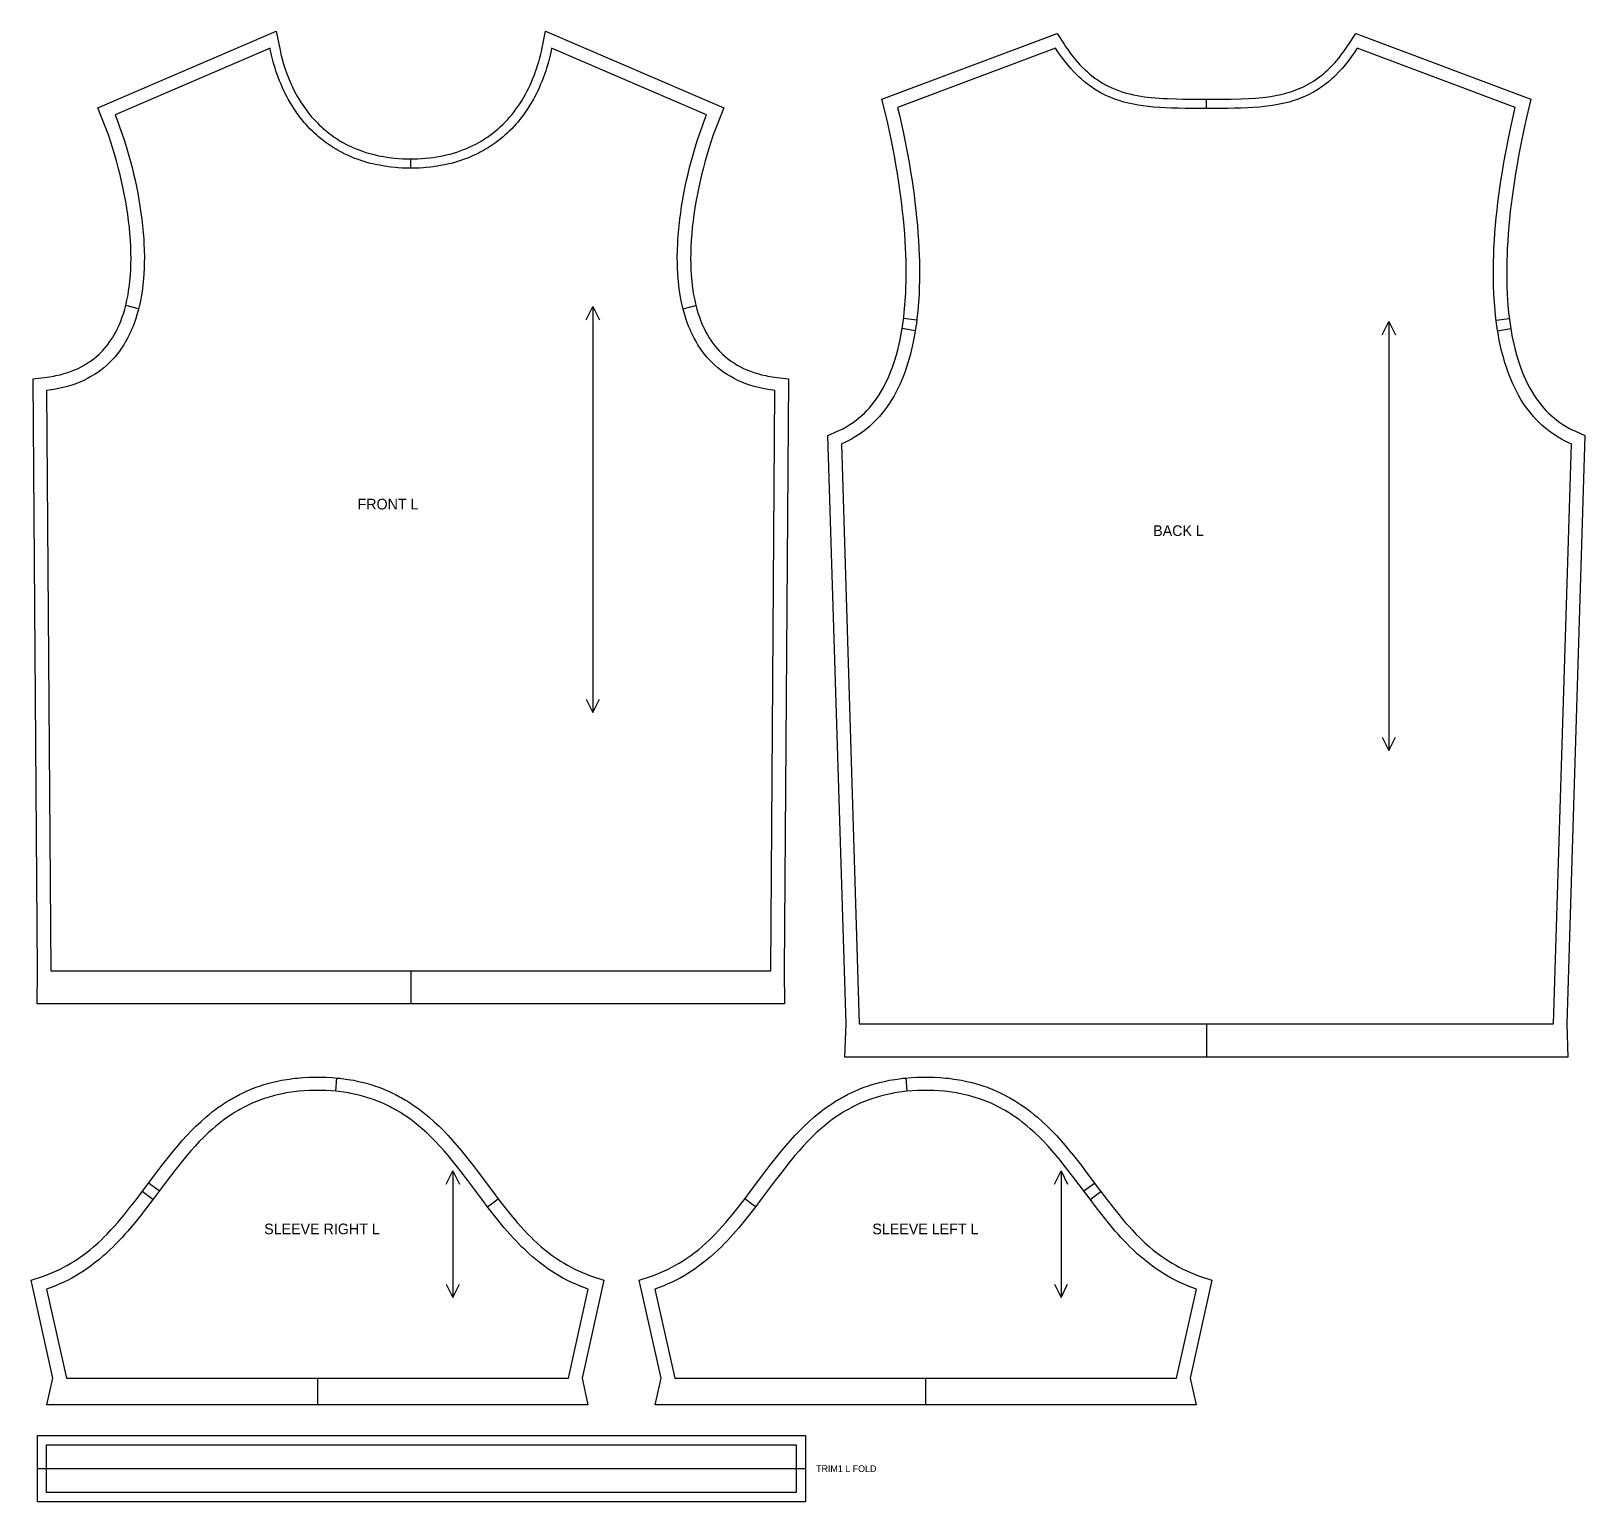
# Model space of a CAD drawing. Extents: x 23 to 1191, y 28 to 1133.
import ezdxf

# ---------------------------------------------------------------- set-up
doc = ezdxf.new("R2010")
doc.units = 0
for name, color, linetype in [('CUT', 7, 'CONTINUOUS'), ('FOLD', 6, 'CONTINUOUS'), ('GRAIN', 3, 'CONTINUOUS'), ('NOTCH', 1, 'CONTINUOUS'), ('SEW', 5, 'CONTINUOUS'), ('TEXT', 2, 'CONTINUOUS')]:
    doc.layers.add(name, color=color, linetype=linetype)

msp = doc.modelspace()

# ---------------------------------------------------------------- linework, layer by layer
at = {"layer": 'CUT'}
for points in [[(308.563, 402.037), (27.885, 402.037), (28.061, 427.037), (24.938, 871.56), (35.498, 872.919), (37.162, 873.162), (40.397, 873.72), (41.969, 874.034), (45.023, 874.73), (47.961, 875.515), (50.784, 876.385), (53.496, 877.338), (56.1, 878.371), (58.599, 879.482), (60.996, 880.668), (63.296, 881.927), (65.501, 883.259), (67.615, 884.661), (68.639, 885.388), (70.622, 886.894), (72.523, 888.468), (74.344, 890.11), (76.087, 891.82), (76.93, 892.7), (78.561, 894.51), (80.121, 896.387), (80.874, 897.35), (82.328, 899.327), (83.714, 901.368), (84.381, 902.414), (85.667, 904.553), (86.886, 906.755), (88.041, 909.021), (89.13, 911.348), (89.651, 912.534), (90.645, 914.951), (91.576, 917.426), (92.855, 921.243), (93.63, 923.855), (94.678, 927.868), (95.3, 930.604), (96.122, 934.794), (96.597, 937.641), (97.2, 941.985), (97.531, 944.928), (97.923, 949.405), (98.193, 953.951), (98.343, 958.557), (98.38, 961.658), (98.34, 966.346), (98.191, 971.073), (97.937, 975.83), (97.582, 980.61), (97.131, 985.403), (96.586, 990.201), (95.954, 994.997), (95.238, 999.783), (94.442, 1004.55), (93.572, 1009.291), (92.303, 1015.557), (91.276, 1020.206), (90.19, 1024.801), (89.05, 1029.335), (87.452, 1035.273), (86.203, 1039.634), (84.478, 1045.313), (83.146, 1049.458), (81.328, 1054.82), (79.941, 1058.705), (78.538, 1062.466), (73.553, 1075.135), (207.35, 1132.823), (210.306, 1118.396), (210.981, 1115.484), (211.962, 1111.672), (213.035, 1107.943), (214.199, 1104.297), (215.452, 1100.737), (216.112, 1098.988), (217.144, 1096.406), (218.596, 1093.04), (219.355, 1091.391), (220.533, 1088.957), (222.18, 1085.792), (223.035, 1084.243), (224.357, 1081.962), (226.194, 1079.001), (227.143, 1077.556), (228.607, 1075.431), (229.608, 1074.043), (231.148, 1072.006), (232.734, 1070.022), (233.817, 1068.729), (235.48, 1066.834), (236.613, 1065.601), (238.351, 1063.796), (239.535, 1062.623), (241.349, 1060.909), (242.583, 1059.797), (245.111, 1057.646), (247.059, 1056.098), (248.383, 1055.097), (251.092, 1053.169), (253.176, 1051.79), (254.59, 1050.901), (257.48, 1049.201), (259.699, 1047.994), (261.205, 1047.221), (263.501, 1046.111), (265.057, 1045.404), (267.429, 1044.393), (269.036, 1043.752), (272.311, 1042.552), (274.821, 1041.723), (276.52, 1041.205), (279.98, 1040.252), (282.63, 1039.611), (284.422, 1039.22), (288.068, 1038.523), (290.856, 1038.077), (293.691, 1037.697), (296.573, 1037.385), (299.501, 1037.141), (302.475, 1036.965), (305.496, 1036.859), (308.563, 1036.824), (311.629, 1036.859), (313.648, 1036.922), (316.638, 1037.074), (319.582, 1037.296), (322.479, 1037.586), (325.329, 1037.943), (328.133, 1038.367), (330.891, 1038.857), (333.602, 1039.412), (335.384, 1039.818), (338.018, 1040.48), (340.605, 1041.205), (343.146, 1041.992), (345.641, 1042.842), (348.09, 1043.752), (350.493, 1044.723), (352.849, 1045.754), (355.161, 1046.845), (357.426, 1047.994), (359.646, 1049.201), (361.82, 1050.467), (363.95, 1051.79), (366.034, 1053.169), (368.072, 1054.606), (370.066, 1056.098), (372.015, 1057.646), (373.918, 1059.25), (375.777, 1060.909), (377.59, 1062.623), (379.359, 1064.392), (381.082, 1066.215), (382.759, 1068.092), (384.391, 1070.022), (385.977, 1072.006), (387.518, 1074.043), (389.012, 1076.133), (390.459, 1078.276), (391.86, 1080.47), (393.214, 1082.717), (394.521, 1085.014), (395.78, 1087.363), (396.99, 1089.763), (398.153, 1092.213), (399.267, 1094.712), (400.331, 1097.262), (401.346, 1099.86), (402.311, 1102.506), (403.226, 1105.201), (403.808, 1107.024), (404.638, 1109.797), (405.417, 1112.618), (406.144, 1115.484), (406.6, 1117.42), (407.24, 1120.362), (409.775, 1132.823), (543.573, 1075.135), (538.587, 1062.466), (537.184, 1058.705), (535.797, 1054.82), (533.98, 1049.458), (532.648, 1045.313), (530.923, 1039.634), (529.673, 1035.273), (528.076, 1029.335), (526.935, 1024.801), (525.849, 1020.206), (524.822, 1015.557), (523.554, 1009.291), (522.683, 1004.55), (521.888, 999.783), (521.172, 994.997), (520.539, 990.201), (519.995, 985.403), (519.543, 980.61), (519.188, 975.83), (518.934, 971.073), (518.786, 966.346), (518.746, 961.658), (518.782, 958.557), (518.933, 953.951), (519.202, 949.405), (519.595, 944.928), (519.926, 941.985), (520.529, 937.641), (521.003, 934.794), (521.825, 930.604), (522.448, 927.868), (523.496, 923.855), (524.271, 921.243), (525.549, 917.426), (526.48, 914.951), (527.474, 912.534), (527.995, 911.348), (529.085, 909.021), (530.239, 906.755), (531.459, 904.553), (532.744, 902.414), (533.412, 901.368), (534.798, 899.327), (536.252, 897.35), (537.005, 896.387), (538.564, 894.51), (540.195, 892.7), (541.039, 891.82), (542.782, 890.11), (544.603, 888.468), (546.503, 886.894), (548.487, 885.388), (549.511, 884.661), (551.625, 883.259), (553.83, 881.927), (556.129, 880.668), (558.527, 879.482), (561.026, 878.371), (563.63, 877.338), (566.341, 876.385), (569.165, 875.515), (572.102, 874.73), (575.157, 874.034), (576.729, 873.72), (579.964, 873.162), (581.627, 872.919), (592.187, 871.56), (589.065, 427.037), (589.24, 402.037), (313.148, 402.037)], [(906.232, 362.129), (634.698, 362.129), (635.464, 387.129), (621.924, 829.109), (629.549, 832.462), (630.883, 833.082), (633.478, 834.387), (635.983, 835.779), (638.398, 837.257), (640.728, 838.819), (642.976, 840.464), (645.145, 842.192), (647.236, 844.002), (649.253, 845.893), (651.197, 847.865), (653.07, 849.918), (654.874, 852.05), (656.609, 854.26), (658.278, 856.549), (659.88, 858.915), (661.418, 861.357), (662.89, 863.874), (663.603, 865.16), (664.98, 867.785), (666.294, 870.482), (667.545, 873.248), (668.735, 876.08), (670.404, 880.451), (671.441, 883.442), (672.418, 886.494), (673.336, 889.602), (674.603, 894.367), (675.375, 897.609), (676.091, 900.9), (676.751, 904.237), (677.639, 909.324), (678.163, 912.766), (678.851, 918), (679.246, 921.532), (679.745, 926.888), (680.017, 930.493), (680.336, 935.948), (680.492, 939.612), (680.643, 945.142), (680.69, 948.849), (680.684, 954.431), (680.588, 960.033), (680.408, 965.647), (680.243, 969.392), (679.931, 975.007), (679.546, 980.612), (679.092, 986.198), (678.574, 991.758), (677.995, 997.283), (677.361, 1002.765), (676.676, 1008.196), (675.943, 1013.568), (674.902, 1020.625), (674.079, 1025.828), (672.932, 1032.631), (672.041, 1037.621), (670.822, 1044.112), (669.576, 1050.398), (668.314, 1056.46), (667.047, 1062.281), (665.786, 1067.841), (662.487, 1081.718), (794.117, 1131.098), (799.379, 1122.925), (800.443, 1121.311), (802.044, 1118.974), (803.114, 1117.472), (804.726, 1115.299), (806.344, 1113.222), (807.97, 1111.238), (809.602, 1109.344), (811.242, 1107.538), (812.889, 1105.819), (815.099, 1103.654), (816.766, 1102.124), (818.442, 1100.672), (820.129, 1099.293), (822.395, 1097.567), (824.108, 1096.353), (826.413, 1094.836), (828.159, 1093.771), (830.511, 1092.446), (832.295, 1091.519), (834.703, 1090.37), (836.532, 1089.569), (839.005, 1088.58), (840.885, 1087.894), (843.429, 1087.053), (846.018, 1086.29), (848.654, 1085.602), (851.338, 1084.985), (854.072, 1084.436), (856.858, 1083.951), (859.696, 1083.526), (861.859, 1083.245), (864.792, 1082.917), (867.779, 1082.64), (870.822, 1082.408), (873.921, 1082.218), (877.076, 1082.067), (883.558, 1081.863), (888.57, 1081.779), (893.714, 1081.739), (915.248, 1081.728), (924.739, 1081.79), (932.176, 1081.95), (937.76, 1082.177), (943.171, 1082.518), (948.411, 1082.995), (952.769, 1083.526), (957.006, 1084.186), (959.08, 1084.567), (961.126, 1084.985), (963.144, 1085.441), (965.134, 1085.937), (968.392, 1086.855), (970.313, 1087.464), (972.209, 1088.118), (974.082, 1088.819), (975.932, 1089.569), (977.761, 1090.37), (979.57, 1091.223), (981.36, 1092.131), (983.133, 1093.096), (984.889, 1094.119), (986.629, 1095.204), (988.356, 1096.353), (989.5, 1097.155), (991.205, 1098.415), (992.899, 1099.745), (994.582, 1101.148), (995.699, 1102.124), (997.366, 1103.654), (998.472, 1104.718), (1000.125, 1106.383), (1001.222, 1107.538), (1002.862, 1109.344), (1003.951, 1110.596), (1005.579, 1112.55), (1006.66, 1113.904), (1008.276, 1116.013), (1009.35, 1117.472), (1011.489, 1120.521), (1013.085, 1122.925), (1018.347, 1131.098), (1149.977, 1081.718), (1146.679, 1067.841), (1145.417, 1062.281), (1144.15, 1056.46), (1142.888, 1050.398), (1141.642, 1044.112), (1140.423, 1037.621), (1139.532, 1032.631), (1138.386, 1025.828), (1137.562, 1020.625), (1136.521, 1013.568), (1135.789, 1008.196), (1135.103, 1002.765), (1134.469, 997.283), (1133.89, 991.758), (1133.372, 986.198), (1132.918, 980.612), (1132.533, 975.007), (1132.221, 969.392), (1132.056, 965.647), (1131.876, 960.033), (1131.781, 954.431), (1131.774, 948.849), (1131.821, 945.142), (1131.972, 939.612), (1132.128, 935.948), (1132.448, 930.493), (1132.719, 926.888), (1133.218, 921.532), (1133.613, 918), (1134.301, 912.766), (1134.826, 909.324), (1135.713, 904.237), (1136.373, 900.9), (1137.089, 897.609), (1137.862, 894.367), (1139.128, 889.602), (1140.046, 886.494), (1141.023, 883.442), (1142.06, 880.451), (1143.729, 876.08), (1144.919, 873.248), (1146.17, 870.482), (1147.484, 867.785), (1148.862, 865.16), (1149.574, 863.874), (1151.047, 861.357), (1152.584, 858.915), (1154.186, 856.549), (1155.855, 854.26), (1157.591, 852.05), (1159.394, 849.918), (1161.267, 847.865), (1163.211, 845.893), (1165.228, 844.002), (1167.319, 842.192), (1169.488, 840.464), (1171.736, 838.819), (1174.066, 837.257), (1176.482, 835.779), (1178.986, 834.387), (1181.582, 833.082), (1182.915, 832.462), (1190.541, 829.109), (1177, 387.129), (1177.766, 362.129), (910.652, 362.129)], [(238.422, 101), (35.218, 101), (39.681, 121), (23.293, 194.446), (33.368, 197.913), (36.415, 199.038), (39.387, 200.236), (42.285, 201.505), (45.114, 202.842), (47.877, 204.247), (50.577, 205.718), (53.217, 207.252), (55.8, 208.849), (58.329, 210.506), (62.027, 213.103), (64.432, 214.906), (67.956, 217.713), (70.253, 219.651), (73.625, 222.653), (75.828, 224.715), (77.997, 226.824), (80.134, 228.977), (83.285, 232.287), (85.352, 234.543), (88.408, 237.996), (90.417, 240.341), (93.396, 243.919), (97.313, 248.787), (102.143, 255.004), (106.933, 261.333), (118.477, 276.754), (121.419, 280.614), (124.4, 284.459), (127.429, 288.281), (130.514, 292.071), (133.664, 295.819), (136.89, 299.517), (140.199, 303.156), (143.601, 306.727), (147.105, 310.218), (150.721, 313.621), (154.457, 316.925), (157.019, 319.067), (159.641, 321.157), (160.976, 322.181), (163.692, 324.187), (166.474, 326.131), (167.89, 327.079), (170.775, 328.926), (172.244, 329.823), (175.236, 331.564), (176.759, 332.406), (179.862, 334.033), (183.04, 335.58), (184.658, 336.322), (187.954, 337.743), (189.631, 338.42), (193.045, 339.706), (194.783, 340.314), (198.319, 341.459), (201.938, 342.507), (203.779, 342.993), (207.524, 343.889), (211.355, 344.681), (213.302, 345.037), (217.263, 345.668), (221.313, 346.189), (223.371, 346.407), (227.555, 346.759), (231.832, 346.995), (234.005, 347.069), (238.355, 347.129), (242.84, 347.069), (245.013, 346.995), (249.29, 346.759), (253.474, 346.407), (255.532, 346.189), (259.582, 345.668), (263.542, 345.037), (265.49, 344.681), (269.32, 343.889), (273.066, 342.993), (274.907, 342.507), (278.526, 341.459), (282.062, 340.314), (283.8, 339.706), (287.214, 338.42), (288.891, 337.743), (292.186, 336.322), (293.805, 335.58), (296.983, 334.033), (300.086, 332.406), (301.609, 331.564), (304.601, 329.823), (306.07, 328.926), (308.954, 327.079), (310.371, 326.131), (313.153, 324.187), (315.869, 322.181), (317.203, 321.157), (319.825, 319.067), (322.387, 316.925), (326.124, 313.621), (329.74, 310.218), (333.244, 306.727), (336.646, 303.156), (339.955, 299.517), (343.181, 295.819), (346.331, 292.071), (349.416, 288.281), (352.445, 284.459), (355.426, 280.614), (358.367, 276.754), (369.912, 261.333), (374.702, 255.004), (379.532, 248.787), (383.449, 243.919), (386.428, 240.341), (388.437, 237.996), (391.492, 234.543), (393.56, 232.287), (396.711, 228.977), (398.848, 226.824), (401.017, 224.715), (403.22, 222.653), (406.592, 219.651), (408.889, 217.713), (412.413, 214.906), (414.818, 213.103), (418.516, 210.506), (421.044, 208.849), (423.628, 207.252), (426.268, 205.718), (428.968, 204.247), (431.731, 202.842), (434.56, 201.505), (437.458, 200.236), (440.429, 199.038), (443.477, 197.913), (453.552, 194.446), (437.164, 121), (441.627, 101), (241.617, 101)], [(695.267, 101), (492.063, 101), (496.526, 121), (480.138, 194.446), (490.213, 197.913), (493.26, 199.038), (496.231, 200.236), (499.13, 201.505), (501.959, 202.842), (504.722, 204.247), (507.422, 205.718), (510.062, 207.252), (512.645, 208.849), (515.174, 210.506), (518.872, 213.103), (521.277, 214.906), (524.801, 217.713), (527.098, 219.651), (530.47, 222.653), (532.673, 224.715), (534.842, 226.824), (536.979, 228.977), (540.13, 232.287), (542.197, 234.543), (545.252, 237.996), (547.262, 240.341), (550.241, 243.919), (554.157, 248.787), (558.988, 255.004), (563.778, 261.333), (575.322, 276.754), (578.264, 280.614), (581.245, 284.459), (584.273, 288.281), (587.358, 292.071), (590.509, 295.819), (593.734, 299.517), (597.043, 303.156), (600.446, 306.727), (603.95, 310.218), (607.566, 313.621), (611.302, 316.925), (613.864, 319.067), (616.486, 321.157), (617.82, 322.181), (620.537, 324.187), (623.319, 326.131), (624.735, 327.079), (627.62, 328.926), (629.089, 329.823), (632.08, 331.564), (633.604, 332.406), (636.706, 334.033), (639.885, 335.58), (641.503, 336.322), (644.798, 337.743), (646.476, 338.42), (649.89, 339.706), (651.628, 340.314), (655.164, 341.459), (658.783, 342.507), (660.624, 342.993), (664.369, 343.889), (668.2, 344.681), (670.147, 345.037), (674.108, 345.668), (678.157, 346.189), (680.216, 346.407), (684.4, 346.759), (688.676, 346.995), (690.85, 347.069), (695.2, 347.129), (699.685, 347.069), (701.858, 346.995), (706.134, 346.759), (710.319, 346.407), (712.377, 346.189), (716.426, 345.668), (720.387, 345.037), (722.335, 344.681), (726.165, 343.889), (729.91, 342.993), (731.751, 342.507), (735.37, 341.459), (738.907, 340.314), (740.644, 339.706), (744.059, 338.42), (745.736, 337.743), (749.031, 336.322), (750.649, 335.58), (753.828, 334.033), (756.931, 332.406), (758.454, 331.564), (761.446, 329.823), (762.915, 328.926), (765.799, 327.079), (767.216, 326.131), (769.998, 324.187), (772.714, 322.181), (774.048, 321.157), (776.67, 319.067), (779.232, 316.925), (782.969, 313.621), (786.584, 310.218), (790.089, 306.727), (793.491, 303.156), (796.8, 299.517), (800.025, 295.819), (803.176, 292.071), (806.261, 288.281), (809.29, 284.459), (812.27, 280.614), (815.212, 276.754), (826.757, 261.333), (831.547, 255.004), (836.377, 248.787), (840.293, 243.919), (843.272, 240.341), (845.282, 237.996), (848.337, 234.543), (850.404, 232.287), (853.555, 228.977), (855.693, 226.824), (857.862, 224.715), (860.064, 222.653), (863.437, 219.651), (865.734, 217.713), (869.258, 214.906), (871.663, 213.103), (875.36, 210.506), (877.889, 208.849), (880.472, 207.252), (883.112, 205.718), (885.812, 204.247), (888.575, 202.842), (891.405, 201.505), (894.303, 200.236), (897.274, 199.038), (900.321, 197.913), (910.396, 194.446), (894.009, 121), (898.471, 101), (698.462, 101)], [(28, 78), (605, 78), (605, 28), (28, 28)]]:
    msp.add_lwpolyline(points, close=True, dxfattribs=at)
at = {"layer": 'FOLD'}
msp.add_lwpolyline([(28, 53), (605, 53)], dxfattribs=at)
at = {"layer": 'GRAIN'}
for points in [[(440.344, 915.956), (445.344, 925.956), (450.344, 915.956)], [(445.344, 925.956), (445.344, 621.061)], [(1038.286, 904.782), (1043.286, 914.782), (1048.286, 904.782)], [(1043.286, 914.782), (1043.286, 592.327)], [(440.344, 631.061), (445.344, 621.061), (450.344, 631.061)], [(1038.286, 602.327), (1043.286, 592.327), (1048.286, 602.327)], [(335.134, 266.613), (340.134, 276.613), (345.134, 266.613)], [(340.134, 276.613), (340.134, 181.516)], [(791.978, 266.613), (796.978, 276.613), (801.978, 266.613)], [(796.978, 276.613), (796.978, 181.516)], [(335.134, 191.516), (340.134, 181.516), (345.134, 191.516)], [(791.978, 191.516), (796.978, 181.516), (801.978, 191.516)]]:
    msp.add_lwpolyline(points, dxfattribs=at)
at = {"layer": 'NOTCH'}
for points in [[(906.232, 1074.726), (906.233, 1081.726)], [(308.563, 1029.824), (308.536, 1036.824)], [(104.071, 924.2), (94.364, 926.602)], [(513.054, 924.2), (522.761, 926.602)], [(688.635, 915.635), (678.711, 916.86)], [(1123.829, 915.635), (1133.754, 916.86)], [(687.508, 907.715), (677.642, 909.347)], [(1124.956, 907.715), (1134.822, 909.347)], [(308.563, 427.037), (308.563, 402.037)], [(906.232, 387.129), (906.232, 362.129)], [(252.158, 336.486), (253.068, 346.445)], [(681.532, 336.486), (680.622, 346.445)], [(114.81, 255.17), (106.815, 261.176)], [(119.599, 261.578), (111.583, 267.557)], [(814.091, 261.578), (822.107, 267.557)], [(818.88, 255.17), (826.875, 261.176)], [(366.26, 249.583), (374.209, 255.65)], [(567.43, 249.583), (559.48, 255.65)], [(238.422, 121), (238.422, 101)], [(695.267, 121), (695.267, 101)]]:
    msp.add_lwpolyline(points, dxfattribs=at)
at = {"layer": 'SEW'}
for points in [[(308.563, 427.037), (579.064, 427.037), (582.125, 862.773), (580.266, 863.012), (576.632, 863.575), (573.11, 864.246), (569.701, 865.023), (566.402, 865.904), (563.211, 866.888), (560.128, 867.971), (557.151, 869.152), (554.279, 870.429), (551.51, 871.799), (548.843, 873.26), (546.276, 874.809), (543.808, 876.446), (541.438, 878.167), (539.164, 879.971), (536.985, 881.855), (534.899, 883.817), (532.905, 885.855), (531.002, 887.967), (529.188, 890.15), (527.462, 892.403), (525.822, 894.723), (524.268, 897.108), (522.797, 899.556), (521.408, 902.064), (520.1, 904.631), (518.871, 907.254), (518.286, 908.586), (517.174, 911.29), (516.138, 914.045), (515.177, 916.848), (514.289, 919.698), (513.09, 924.055), (512.378, 927.011), (511.438, 931.518), (510.895, 934.568), (510.2, 939.205), (509.816, 942.334), (509.353, 947.08), (509.119, 950.276), (508.876, 955.11), (508.784, 958.358), (508.747, 963.261), (508.827, 968.195), (509.02, 973.154), (509.209, 976.469), (509.579, 981.45), (510.049, 986.436), (510.614, 991.42), (511.269, 996.392), (512.011, 1001.347), (512.834, 1006.277), (513.733, 1011.175), (514.703, 1016.032), (515.741, 1020.843), (516.841, 1025.599), (517.998, 1030.294), (519.208, 1034.919), (520.895, 1040.966), (522.209, 1045.401), (524.019, 1051.168), (525.413, 1055.374), (527.31, 1060.808), (528.757, 1064.744), (530.709, 1069.792), (414.305, 1119.98), (413.877, 1117.912), (413.189, 1114.846), (412.699, 1112.826), (411.917, 1109.833), (411.365, 1107.862), (410.492, 1104.944), (409.879, 1103.024), (408.914, 1100.182), (408.241, 1098.314), (407.185, 1095.55), (406.076, 1092.834), (404.912, 1090.166), (403.695, 1087.548), (402.854, 1085.829), (401.549, 1083.294), (400.649, 1081.631), (399.255, 1079.18), (398.297, 1077.574), (396.815, 1075.209), (395.799, 1073.662), (394.231, 1071.385), (393.157, 1069.897), (391.503, 1067.709), (390.372, 1066.282), (388.633, 1064.186), (387.446, 1062.819), (385.622, 1060.817), (384.378, 1059.513), (382.47, 1057.605), (381.171, 1056.365), (379.18, 1054.553), (377.825, 1053.378), (375.751, 1051.665), (374.342, 1050.555), (372.186, 1048.942), (370.722, 1047.9), (368.485, 1046.388), (366.967, 1045.414), (364.65, 1044.005), (363.079, 1043.101), (360.682, 1041.797), (359.058, 1040.964), (356.582, 1039.766), (354.905, 1039.004), (352.35, 1037.915), (350.621, 1037.226), (347.989, 1036.247), (346.208, 1035.632), (343.499, 1034.765), (341.667, 1034.225), (338.882, 1033.471), (336.999, 1033.007), (334.138, 1032.368), (332.205, 1031.981), (328.28, 1031.302), (325.284, 1030.875), (323.262, 1030.63), (320.192, 1030.323), (318.121, 1030.158), (314.979, 1029.973), (312.859, 1029.89), (308.563, 1029.824), (304.266, 1029.89), (302.147, 1029.973), (299.004, 1030.158), (296.933, 1030.323), (293.863, 1030.63), (291.841, 1030.875), (288.846, 1031.302), (284.92, 1031.981), (282.988, 1032.368), (280.126, 1033.007), (278.244, 1033.471), (275.458, 1034.225), (273.626, 1034.765), (270.917, 1035.632), (269.136, 1036.247), (266.504, 1037.226), (264.775, 1037.915), (262.221, 1039.004), (260.544, 1039.766), (258.068, 1040.964), (256.443, 1041.797), (254.046, 1043.101), (252.475, 1044.005), (250.158, 1045.414), (248.64, 1046.388), (246.403, 1047.9), (244.939, 1048.942), (242.784, 1050.555), (241.374, 1051.665), (239.301, 1053.378), (237.946, 1054.553), (235.955, 1056.365), (234.655, 1057.605), (232.748, 1059.513), (231.504, 1060.817), (229.68, 1062.819), (228.492, 1064.186), (226.753, 1066.282), (225.622, 1067.709), (223.968, 1069.897), (222.894, 1071.385), (221.326, 1073.662), (220.31, 1075.209), (218.829, 1077.574), (217.87, 1079.18), (216.477, 1081.631), (215.577, 1083.294), (214.271, 1085.829), (213.43, 1087.548), (212.213, 1090.166), (211.05, 1092.834), (209.94, 1095.55), (208.885, 1098.314), (208.211, 1100.182), (207.246, 1103.024), (206.634, 1104.944), (205.76, 1107.862), (205.208, 1109.833), (204.427, 1112.826), (203.937, 1114.846), (203.248, 1117.912), (202.82, 1119.98), (86.417, 1069.792), (88.368, 1064.744), (89.815, 1060.808), (91.713, 1055.374), (93.107, 1051.168), (94.916, 1045.401), (96.231, 1040.966), (97.918, 1034.919), (99.128, 1030.294), (100.285, 1025.599), (101.385, 1020.843), (102.422, 1016.032), (103.393, 1011.175), (104.292, 1006.277), (105.114, 1001.347), (105.856, 996.392), (106.512, 991.42), (107.077, 986.436), (107.547, 981.45), (107.917, 976.469), (108.106, 973.154), (108.298, 968.195), (108.379, 963.261), (108.341, 958.358), (108.249, 955.11), (108.006, 950.276), (107.772, 947.08), (107.31, 942.334), (106.925, 939.205), (106.231, 934.568), (105.687, 931.518), (104.747, 927.011), (104.035, 924.055), (102.837, 919.698), (101.949, 916.848), (100.987, 914.045), (99.951, 911.29), (98.839, 908.586), (98.254, 907.254), (97.026, 904.631), (95.718, 902.064), (94.329, 899.556), (92.858, 897.108), (91.303, 894.723), (89.664, 892.403), (87.938, 890.15), (86.124, 887.967), (84.22, 885.855), (82.227, 883.817), (80.141, 881.855), (77.962, 879.971), (75.688, 878.167), (73.317, 876.446), (70.85, 874.809), (68.283, 873.26), (65.615, 871.799), (62.846, 870.429), (59.974, 869.152), (56.997, 867.971), (53.914, 866.888), (50.724, 865.904), (47.424, 865.023), (44.015, 864.246), (40.494, 863.575), (36.86, 863.012), (35, 862.773), (38.061, 427.037)], [(906.232, 387.129), (1166.995, 387.129), (1180.339, 822.671), (1178.794, 823.351), (1175.779, 824.79), (1172.863, 826.333), (1170.045, 827.977), (1167.323, 829.721), (1164.696, 831.562), (1162.162, 833.497), (1159.721, 835.525), (1158.534, 836.573), (1156.228, 838.735), (1154.011, 840.984), (1151.882, 843.317), (1149.838, 845.733), (1147.88, 848.228), (1146.004, 850.8), (1144.211, 853.448), (1142.498, 856.168), (1140.865, 858.96), (1139.309, 861.819), (1137.83, 864.744), (1136.426, 867.733), (1135.096, 870.784), (1133.839, 873.894), (1132.653, 877.06), (1131.536, 880.281), (1130.488, 883.554), (1129.507, 886.877), (1128.592, 890.248), (1127.741, 893.663), (1126.953, 897.122), (1126.226, 900.622), (1125.249, 905.943), (1124.671, 909.534), (1124.15, 913.158), (1123.684, 916.813), (1123.086, 922.346), (1122.753, 926.067), (1122.349, 931.689), (1122.14, 935.46), (1121.916, 941.149), (1121.823, 944.958), (1121.766, 950.691), (1121.781, 954.523), (1121.879, 960.28), (1121.993, 964.12), (1122.233, 969.879), (1122.552, 975.628), (1122.946, 981.361), (1123.41, 987.069), (1123.939, 992.744), (1124.529, 998.379), (1125.176, 1003.967), (1125.874, 1009.498), (1126.619, 1014.966), (1127.407, 1020.363), (1128.516, 1027.435), (1129.385, 1032.635), (1130.585, 1039.417), (1131.511, 1044.379), (1132.771, 1050.815), (1134.049, 1057.027), (1135.334, 1062.998), (1136.617, 1068.71), (1138.199, 1075.456), (1019.514, 1119.98), (1017.278, 1116.586), (1015.02, 1113.366), (1012.739, 1110.316), (1010.434, 1107.431), (1008.105, 1104.706), (1005.751, 1102.136), (1003.37, 1099.718), (1002.17, 1098.564), (1000.358, 1096.9), (997.916, 1094.805), (996.685, 1093.809), (994.825, 1092.377), (992.319, 1090.582), (991.054, 1089.732), (989.144, 1088.515), (986.569, 1086.997), (985.269, 1086.282), (983.305, 1085.261), (980.658, 1083.997), (979.321, 1083.405), (977.301, 1082.564), (974.577, 1081.53), (971.122, 1080.371), (968.318, 1079.545), (964.76, 1078.63), (961.144, 1077.84), (957.466, 1077.163), (953.727, 1076.592), (949.923, 1076.118), (946.055, 1075.732), (941.325, 1075.371), (937.308, 1075.146), (932.395, 1074.954), (927.379, 1074.831), (922.258, 1074.762), (906.232, 1074.726), (890.207, 1074.762), (885.085, 1074.831), (880.069, 1074.954), (875.156, 1075.146), (871.14, 1075.371), (866.409, 1075.732), (862.541, 1076.118), (858.738, 1076.592), (854.998, 1077.163), (851.321, 1077.84), (847.704, 1078.63), (844.147, 1079.545), (841.342, 1080.371), (837.887, 1081.53), (835.163, 1082.564), (833.143, 1083.405), (831.807, 1083.997), (829.159, 1085.261), (827.195, 1086.282), (825.896, 1086.997), (823.321, 1088.515), (821.41, 1089.732), (820.146, 1090.582), (817.639, 1092.377), (815.779, 1093.809), (814.548, 1094.805), (812.107, 1096.9), (810.294, 1098.564), (809.094, 1099.718), (806.714, 1102.136), (804.359, 1104.706), (802.03, 1107.431), (799.726, 1110.316), (797.445, 1113.366), (795.186, 1116.586), (792.95, 1119.98), (674.265, 1075.456), (675.847, 1068.71), (677.13, 1062.998), (678.416, 1057.027), (679.694, 1050.815), (680.953, 1044.379), (681.879, 1039.417), (683.079, 1032.635), (683.949, 1027.435), (685.057, 1020.363), (685.845, 1014.966), (686.59, 1009.498), (687.289, 1003.967), (687.935, 998.379), (688.525, 992.744), (689.054, 987.069), (689.518, 981.361), (689.912, 975.628), (690.231, 969.879), (690.472, 964.12), (690.585, 960.28), (690.683, 954.523), (690.698, 950.691), (690.641, 944.958), (690.549, 941.149), (690.324, 935.46), (690.116, 931.689), (689.711, 926.067), (689.378, 922.346), (688.781, 916.813), (688.315, 913.158), (687.793, 909.534), (687.215, 905.943), (686.238, 900.622), (685.512, 897.122), (684.724, 893.663), (683.873, 890.248), (682.957, 886.877), (681.976, 883.554), (680.928, 880.281), (679.812, 877.06), (678.625, 873.894), (677.368, 870.784), (676.038, 867.733), (674.634, 864.744), (673.155, 861.819), (671.6, 858.96), (669.966, 856.168), (668.253, 853.448), (666.46, 850.8), (664.585, 848.228), (662.626, 845.733), (660.582, 843.317), (658.453, 840.984), (656.236, 838.735), (653.93, 836.573), (652.744, 835.525), (650.302, 833.497), (647.769, 831.562), (645.141, 829.721), (642.419, 827.977), (639.601, 826.333), (636.685, 824.79), (633.67, 823.351), (632.125, 822.671), (645.469, 387.129)], [(238.422, 121), (426.918, 121), (441.845, 187.899), (438.479, 189.085), (435.195, 190.354), (431.99, 191.701), (428.862, 193.125), (425.809, 194.623), (422.827, 196.192), (419.915, 197.831), (417.071, 199.537), (414.292, 201.306), (411.575, 203.138), (408.918, 205.029), (405.041, 207.971), (402.525, 209.999), (400.061, 212.078), (397.647, 214.205), (394.113, 217.481), (391.813, 219.717), (389.553, 221.993), (387.333, 224.306), (385.15, 226.654), (383.001, 229.034), (380.884, 231.443), (378.796, 233.879), (375.715, 237.579), (371.689, 242.584), (366.76, 248.927), (361.913, 255.332), (351.357, 269.445), (345.549, 277.041), (342.606, 280.784), (339.626, 284.48), (336.601, 288.119), (333.524, 291.694), (330.385, 295.196), (327.178, 298.617), (323.893, 301.948), (320.524, 305.182), (317.063, 308.309), (314.7, 310.331), (311.066, 313.262), (308.58, 315.146), (306.042, 316.97), (304.752, 317.859), (302.13, 319.588), (300.797, 320.429), (298.085, 322.059), (296.706, 322.848), (293.9, 324.373), (292.472, 325.108), (289.566, 326.523), (288.087, 327.201), (285.076, 328.499), (283.543, 329.118), (280.421, 330.294), (278.832, 330.85), (275.595, 331.899), (272.277, 332.859), (270.587, 333.305), (267.145, 334.129), (263.617, 334.858), (261.82, 335.187), (258.158, 335.77), (254.404, 336.253), (252.492, 336.456), (248.596, 336.783), (244.602, 337.004), (242.568, 337.073), (238.422, 337.129), (234.277, 337.073), (232.243, 337.004), (228.249, 336.783), (224.353, 336.456), (222.441, 336.253), (218.687, 335.77), (215.025, 335.187), (213.228, 334.858), (209.7, 334.129), (206.257, 333.305), (204.568, 332.859), (201.25, 331.899), (198.013, 330.85), (196.423, 330.294), (193.302, 329.118), (191.769, 328.499), (188.758, 327.201), (187.279, 326.523), (184.373, 325.108), (182.945, 324.373), (180.139, 322.848), (178.76, 322.059), (176.048, 320.429), (174.715, 319.588), (172.093, 317.859), (170.803, 316.97), (168.265, 315.146), (165.779, 313.262), (162.145, 310.331), (159.782, 308.309), (156.32, 305.182), (152.951, 301.948), (149.667, 298.617), (146.46, 295.196), (143.321, 291.694), (140.243, 288.119), (137.218, 284.48), (134.238, 280.784), (131.295, 277.041), (125.488, 269.445), (114.931, 255.332), (110.085, 248.927), (105.156, 242.584), (101.13, 237.579), (98.049, 233.879), (95.961, 231.443), (93.844, 229.034), (91.695, 226.654), (89.512, 224.306), (87.291, 221.993), (85.032, 219.717), (82.732, 217.481), (79.198, 214.205), (76.784, 212.078), (74.319, 209.999), (71.803, 207.971), (67.926, 205.029), (65.27, 203.138), (62.553, 201.306), (59.774, 199.537), (56.929, 197.831), (54.018, 196.192), (51.036, 194.623), (47.982, 193.125), (44.854, 191.701), (41.65, 190.354), (38.366, 189.085), (35, 187.899), (49.927, 121)], [(695.267, 121), (883.763, 121), (898.69, 187.899), (895.324, 189.085), (892.04, 190.354), (888.835, 191.701), (885.707, 193.125), (882.654, 194.623), (879.672, 196.192), (876.76, 197.831), (873.916, 199.537), (871.136, 201.306), (868.42, 203.138), (865.763, 205.029), (861.886, 207.971), (859.37, 209.999), (856.906, 212.078), (854.492, 214.205), (850.958, 217.481), (848.657, 219.717), (846.398, 221.993), (844.178, 224.306), (841.995, 226.654), (839.846, 229.034), (837.728, 231.443), (835.641, 233.879), (832.56, 237.579), (828.533, 242.584), (823.605, 248.927), (818.758, 255.332), (808.201, 269.445), (802.394, 277.041), (799.451, 280.784), (796.471, 284.48), (793.446, 288.119), (790.369, 291.694), (787.23, 295.196), (784.022, 298.617), (780.738, 301.948), (777.369, 305.182), (773.908, 308.309), (771.544, 310.331), (767.91, 313.262), (765.425, 315.146), (762.887, 316.97), (761.597, 317.859), (758.974, 319.588), (757.641, 320.429), (754.93, 322.059), (753.551, 322.848), (750.745, 324.373), (749.317, 325.108), (746.411, 326.523), (744.932, 327.201), (741.921, 328.499), (740.388, 329.118), (737.266, 330.294), (735.677, 330.85), (732.439, 331.899), (729.122, 332.859), (727.432, 333.305), (723.99, 334.129), (720.462, 334.858), (718.664, 335.187), (715.003, 335.77), (711.249, 336.253), (709.337, 336.456), (705.441, 336.783), (701.447, 337.004), (699.412, 337.073), (695.267, 337.129), (691.122, 337.073), (689.088, 337.004), (685.094, 336.783), (681.198, 336.456), (679.286, 336.253), (675.532, 335.77), (671.87, 335.187), (670.073, 334.858), (666.545, 334.129), (663.102, 333.305), (661.413, 332.859), (658.095, 331.899), (654.858, 330.85), (653.268, 330.294), (650.147, 329.118), (648.614, 328.499), (645.603, 327.201), (644.124, 326.523), (641.218, 325.108), (639.79, 324.373), (636.984, 322.848), (635.605, 322.059), (632.893, 320.429), (631.56, 319.588), (628.938, 317.859), (627.648, 316.97), (625.109, 315.146), (622.624, 313.262), (618.99, 310.331), (616.627, 308.309), (613.165, 305.182), (609.796, 301.948), (606.512, 298.617), (603.305, 295.196), (600.166, 291.694), (597.088, 288.119), (594.063, 284.48), (591.083, 280.784), (588.14, 277.041), (582.333, 269.445), (571.776, 255.332), (566.93, 248.927), (562.001, 242.584), (557.975, 237.579), (554.894, 233.879), (552.806, 231.443), (550.689, 229.034), (548.54, 226.654), (546.356, 224.306), (544.136, 221.993), (541.877, 219.717), (539.576, 217.481), (536.043, 214.205), (533.628, 212.078), (531.164, 209.999), (528.648, 207.971), (524.771, 205.029), (522.115, 203.138), (519.398, 201.306), (516.619, 199.537), (513.774, 197.831), (510.862, 196.192), (507.881, 194.623), (504.827, 193.125), (501.699, 191.701), (498.494, 190.354), (495.21, 189.085), (491.845, 187.899), (506.771, 121)], [(35, 71), (598, 71), (598, 35), (35, 35)]]:
    msp.add_lwpolyline(points, close=True, dxfattribs=at)

# ---------------------------------------------------------------- texts
at = {"layer": 'TEXT'}
for s, height, p in [('FRONT L', 8, (268.56, 773.51)), ('BACK L', 8, (866.23, 753.55)), ('SLEEVE RIGHT L', 8, (198.42, 229.06)), ('SLEEVE LEFT L', 8, (655.27, 229.06)), ('TRIM1 L FOLD', 5, (613, 50.5))]:
    msp.add_text(s, height=height, dxfattribs=at).set_placement(p)

doc.saveas('drawing.dxf')
